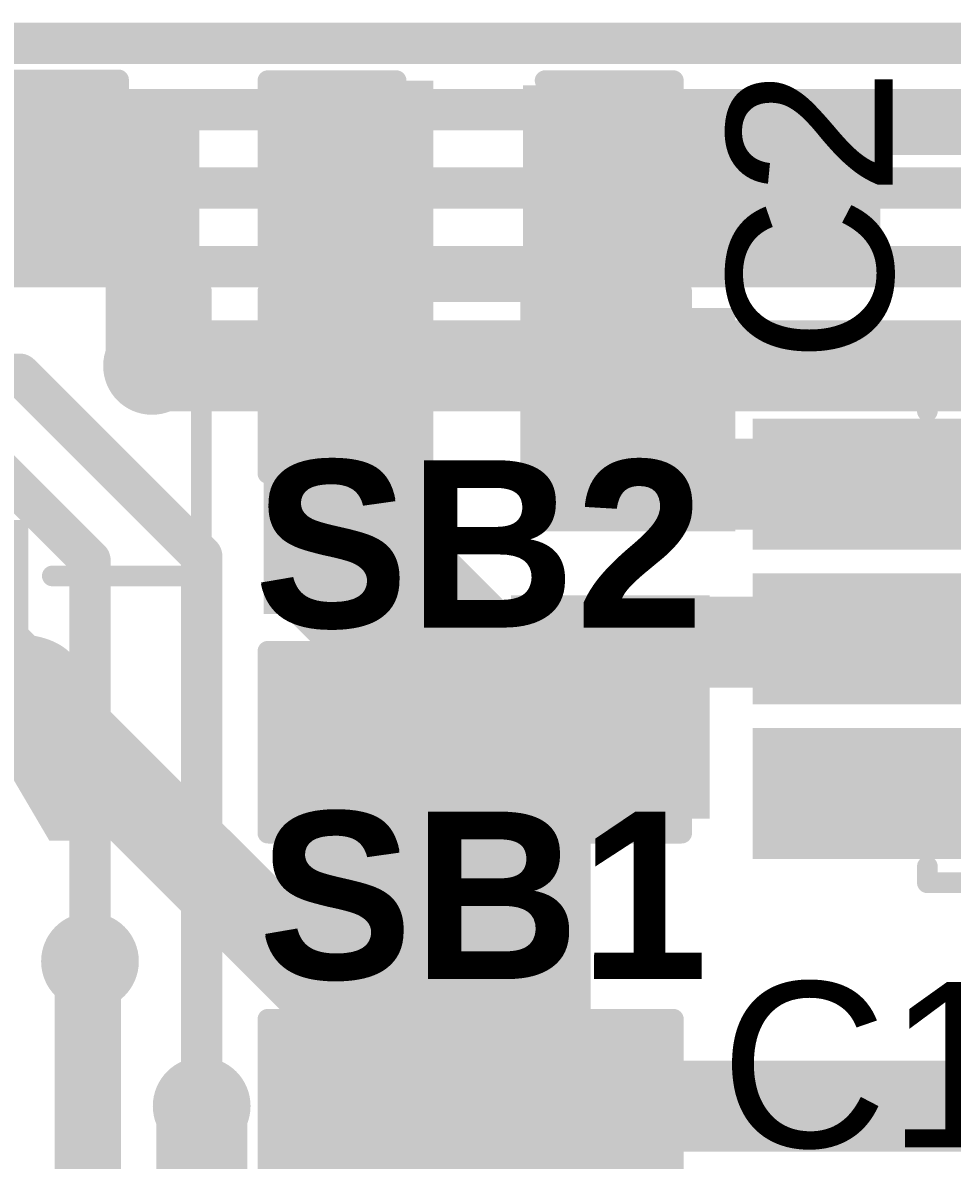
# Model space of a CAD drawing. Header units: inches. Extents: x -0.14 to 1.19, y -0.12 to 0.99.
# Drawn here: x 0.7148 to 0.9394, y 0.7139 to 0.989 of the extents above; entities that cross this region are included whole.
import ezdxf

# ---------------------------------------------------------------- set-up
doc = ezdxf.new("R2010")
doc.units = ezdxf.units.IN
doc.header["$MEASUREMENT"] = 0
for name, color, linetype in [('Board Outline', 216, 'Continuous'), ('Bottom Layer', 5, 'Continuous'), ('Top Layer', 1, 'Continuous'), ('Top Overlay', 2, 'Continuous'), ('Top Paste', 8, 'Continuous'), ('Top Solder', 216, 'Continuous'), ('Via Holes', 16, 'Continuous')]:
    doc.layers.add(name, color=color, linetype=linetype)
doc.styles.add('Arial', font='', dxfattribs={"height": 0.2})
doc.styles.add('Arial_Bold', font='', dxfattribs={"height": 0.2})
doc.styles.get('Arial').set_extended_font_data('Arial')
doc.styles.get('Arial_Bold').set_extended_font_data('Arial', bold=True)

# ---------------------------------------------------------------- blocks, each defined once
blk = doc.blocks.new('SOT_23_5_4')
at = {"layer": 'Top Layer'}
for points in [[(-0.07283, 0.04921), (-0.02953, 0.04921), (-0.02953, 0.02559), (-0.07283, 0.02559)], [(0.02953, 0.04921), (0.07283, 0.04921), (0.07283, 0.02559), (0.02953, 0.02559)], [(-0.07283, 0.01181), (-0.02953, 0.01181), (-0.02953, -0.01181), (-0.07283, -0.01181)], [(-0.07283, -0.02559), (-0.02953, -0.02559), (-0.02953, -0.04921), (-0.07283, -0.04921)], [(0.02953, -0.02559), (0.07283, -0.02559), (0.07283, -0.04921), (0.02953, -0.04921)]]:
    blk.add_hatch(color=1, dxfattribs=at).paths.add_polyline_path(points)
at = {"layer": 'Top Paste'}
for points in [[(-0.07283, 0.04921), (-0.02953, 0.04921), (-0.02953, 0.02559), (-0.07283, 0.02559)], [(0.02953, 0.04921), (0.07283, 0.04921), (0.07283, 0.02559), (0.02953, 0.02559)], [(-0.07283, 0.01181), (-0.02953, 0.01181), (-0.02953, -0.01181), (-0.07283, -0.01181)], [(-0.07283, -0.02559), (-0.02953, -0.02559), (-0.02953, -0.04921), (-0.07283, -0.04921)], [(0.02953, -0.02559), (0.07283, -0.02559), (0.07283, -0.04921), (0.02953, -0.04921)]]:
    blk.add_hatch(color=8, dxfattribs=at).paths.add_polyline_path(points)
at = {"layer": 'Top Solder'}
for points in [[(-0.07683, 0.05321), (-0.02553, 0.05321), (-0.02553, 0.02159), (-0.07683, 0.02159)], [(0.02553, 0.05321), (0.07683, 0.05321), (0.07683, 0.02159), (0.02553, 0.02159)], [(-0.07683, 0.01581), (-0.02553, 0.01581), (-0.02553, -0.01581), (-0.07683, -0.01581)], [(-0.07683, -0.02159), (-0.02553, -0.02159), (-0.02553, -0.05321), (-0.07683, -0.05321)], [(0.02553, -0.02159), (0.07683, -0.02159), (0.07683, -0.05321), (0.02553, -0.05321)]]:
    blk.add_hatch(color=216, dxfattribs=at).paths.add_polyline_path(points)
at = {"layer": 'Top Overlay'}
for points in [[(-0.03461, 0.059, 0.005, 0.005, 0), (0.03439, 0.059, 0.005, 0.005, 0)], [(-0.03461, 0.05506, 0.005, 0.005, 0), (-0.03461, 0.059, 0.005, 0.005, 0)], [(0.03439, 0.05506, 0.005, 0.005, 0), (0.03439, 0.059, 0.005, 0.005, 0)], [(-0.084, 0.042, 0.005, 0.005, 0), (-0.079, 0.037, 0.005, 0.005, 0)], [(-0.084, 0.032, 0.005, 0.005, 0), (-0.084, 0.042, 0.005, 0.005, 0)], [(-0.084, 0.032, 0.005, 0.005, 0), (-0.079, 0.037, 0.005, 0.005, 0)], [(0.03465, -0.01646, 0.005, 0.005, 0), (0.03465, 0.01732, 0.005, 0.005, 0)], [(-0.03461, -0.059, 0.005, 0.005, 0), (-0.03461, -0.05506, 0.005, 0.005, 0)], [(0.03439, -0.059, 0.005, 0.005, 0), (0.03439, -0.05506, 0.005, 0.005, 0)], [(-0.03461, -0.059, 0.005, 0.005, 0), (0.03439, -0.059, 0.005, 0.005, 0)]]:
    blk.add_lwpolyline(points, format="xyseb", dxfattribs=at)
for points in [[(-0.03586, 0.059, 0.0025, 0.0025, 1), (-0.03336, 0.059, 0.0025, 0.0025, 1)], [(-0.03586, 0.059, 0.0025, 0.0025, 1), (-0.03336, 0.059, 0.0025, 0.0025, 1)], [(0.03314, 0.059, 0.0025, 0.0025, 1), (0.03564, 0.059, 0.0025, 0.0025, 1)], [(0.03314, 0.059, 0.0025, 0.0025, 1), (0.03564, 0.059, 0.0025, 0.0025, 1)], [(-0.03586, 0.05506, 0.0025, 0.0025, 1), (-0.03336, 0.05506, 0.0025, 0.0025, 1)], [(0.03314, 0.05506, 0.0025, 0.0025, 1), (0.03564, 0.05506, 0.0025, 0.0025, 1)], [(-0.08525, 0.042, 0.0025, 0.0025, 1), (-0.08275, 0.042, 0.0025, 0.0025, 1)], [(-0.08525, 0.042, 0.0025, 0.0025, 1), (-0.08275, 0.042, 0.0025, 0.0025, 1)], [(-0.08025, 0.037, 0.0025, 0.0025, 1), (-0.07775, 0.037, 0.0025, 0.0025, 1)], [(-0.08025, 0.037, 0.0025, 0.0025, 1), (-0.07775, 0.037, 0.0025, 0.0025, 1)], [(-0.08525, 0.032, 0.0025, 0.0025, 1), (-0.08275, 0.032, 0.0025, 0.0025, 1)], [(-0.08525, 0.032, 0.0025, 0.0025, 1), (-0.08275, 0.032, 0.0025, 0.0025, 1)], [(0.0334, 0.01732, 0.0025, 0.0025, 1), (0.0359, 0.01732, 0.0025, 0.0025, 1)], [(0.0334, -0.01646, 0.0025, 0.0025, 1), (0.0359, -0.01646, 0.0025, 0.0025, 1)], [(-0.03586, -0.05506, 0.0025, 0.0025, 1), (-0.03336, -0.05506, 0.0025, 0.0025, 1)], [(0.03314, -0.05506, 0.0025, 0.0025, 1), (0.03564, -0.05506, 0.0025, 0.0025, 1)], [(-0.03586, -0.059, 0.0025, 0.0025, 1), (-0.03336, -0.059, 0.0025, 0.0025, 1)], [(-0.03586, -0.059, 0.0025, 0.0025, 1), (-0.03336, -0.059, 0.0025, 0.0025, 1)], [(0.03314, -0.059, 0.0025, 0.0025, 1), (0.03564, -0.059, 0.0025, 0.0025, 1)], [(0.03314, -0.059, 0.0025, 0.0025, 1), (0.03564, -0.059, 0.0025, 0.0025, 1)]]:
    blk.add_lwpolyline(points, format="xyseb", close=True, dxfattribs=at)
blk = doc.blocks.new('S______B______9')
at = {"layer": 'Top Layer'}
for points in [[(-0.045, -0.0175), (-0.045, 0.0175), (-0.015, 0.0175), (-0.015, -0.0175)], [(0.015, -0.0175), (0.015, 0.0175), (0.045, 0.0175), (0.045, -0.0175)]]:
    blk.add_hatch(color=1, dxfattribs=at).paths.add_polyline_path(points)
at = {"layer": 'Top Paste'}
for points in [[(-0.045, -0.0175), (-0.045, 0.0175), (-0.015, 0.0175), (-0.015, -0.0175)], [(0.015, -0.0175), (0.015, 0.0175), (0.045, 0.0175), (0.045, -0.0175)]]:
    blk.add_hatch(color=8, dxfattribs=at).paths.add_polyline_path(points)
at = {"layer": 'Top Solder'}
for points in [[(-0.049, -0.0215), (-0.049, 0.0215), (-0.011, 0.0215), (-0.011, -0.0215)], [(0.011, -0.0215), (0.011, 0.0215), (0.049, 0.0215), (0.049, -0.0215)]]:
    blk.add_hatch(color=216, dxfattribs=at).paths.add_polyline_path(points)
at = {"layer": 'Top Overlay'}
for points in [[(-0.05, 0.022, 0.005, 0.005, 0), (-0.05, -0.022, 0.005, 0.005, 0)], [(0.05, 0.022, 0.005, 0.005, 0), (-0.05, 0.022, 0.005, 0.005, 0)], [(0.05, 0.022, 0.005, 0.005, 0), (0.05, -0.022, 0.005, 0.005, 0)], [(0.05, -0.022, 0.005, 0.005, 0), (-0.05, -0.022, 0.005, 0.005, 0)]]:
    blk.add_lwpolyline(points, format="xyseb", dxfattribs=at)
for points in [[(-0.05125, 0.022, 0.0025, 0.0025, 1), (-0.04875, 0.022, 0.0025, 0.0025, 1)], [(-0.05125, 0.022, 0.0025, 0.0025, 1), (-0.04875, 0.022, 0.0025, 0.0025, 1)], [(0.04875, 0.022, 0.0025, 0.0025, 1), (0.05125, 0.022, 0.0025, 0.0025, 1)], [(0.04875, 0.022, 0.0025, 0.0025, 1), (0.05125, 0.022, 0.0025, 0.0025, 1)], [(-0.05125, -0.022, 0.0025, 0.0025, 1), (-0.04875, -0.022, 0.0025, 0.0025, 1)], [(-0.05125, -0.022, 0.0025, 0.0025, 1), (-0.04875, -0.022, 0.0025, 0.0025, 1)], [(0.04875, -0.022, 0.0025, 0.0025, 1), (0.05125, -0.022, 0.0025, 0.0025, 1)], [(0.04875, -0.022, 0.0025, 0.0025, 1), (0.05125, -0.022, 0.0025, 0.0025, 1)]]:
    blk.add_lwpolyline(points, format="xyseb", close=True, dxfattribs=at)
at = {"layer": 'Top Overlay', "style": 'Arial_Bold'}
blk.add_text('SB2', height=0.04, rotation=-180, dxfattribs=at).set_placement((0.053267, 0.058802))
blk = doc.blocks.new('S______B______10')
at = {"layer": 'Top Layer'}
for points in [[(-0.045, -0.0175), (-0.045, 0.0175), (-0.015, 0.0175), (-0.015, -0.0175)], [(0.015, -0.0175), (0.015, 0.0175), (0.045, 0.0175), (0.045, -0.0175)]]:
    blk.add_hatch(color=1, dxfattribs=at).paths.add_polyline_path(points)
at = {"layer": 'Top Paste'}
for points in [[(-0.045, -0.0175), (-0.045, 0.0175), (-0.015, 0.0175), (-0.015, -0.0175)], [(0.015, -0.0175), (0.015, 0.0175), (0.045, 0.0175), (0.045, -0.0175)]]:
    blk.add_hatch(color=8, dxfattribs=at).paths.add_polyline_path(points)
at = {"layer": 'Top Solder'}
for points in [[(-0.049, -0.0215), (-0.049, 0.0215), (-0.011, 0.0215), (-0.011, -0.0215)], [(0.011, -0.0215), (0.011, 0.0215), (0.049, 0.0215), (0.049, -0.0215)]]:
    blk.add_hatch(color=216, dxfattribs=at).paths.add_polyline_path(points)
at = {"layer": 'Top Overlay'}
for points in [[(-0.05, -0.022, 0.005, 0.005, 0), (-0.05, 0.022, 0.005, 0.005, 0)], [(-0.05, 0.022, 0.005, 0.005, 0), (0.05, 0.022, 0.005, 0.005, 0)], [(0.05, -0.022, 0.005, 0.005, 0), (0.05, 0.022, 0.005, 0.005, 0)], [(-0.05, -0.022, 0.005, 0.005, 0), (0.05, -0.022, 0.005, 0.005, 0)]]:
    blk.add_lwpolyline(points, format="xyseb", dxfattribs=at)
for points in [[(-0.05125, 0.022, 0.0025, 0.0025, 1), (-0.04875, 0.022, 0.0025, 0.0025, 1)], [(-0.05125, 0.022, 0.0025, 0.0025, 1), (-0.04875, 0.022, 0.0025, 0.0025, 1)], [(0.04875, 0.022, 0.0025, 0.0025, 1), (0.05125, 0.022, 0.0025, 0.0025, 1)], [(0.04875, 0.022, 0.0025, 0.0025, 1), (0.05125, 0.022, 0.0025, 0.0025, 1)], [(-0.05125, -0.022, 0.0025, 0.0025, 1), (-0.04875, -0.022, 0.0025, 0.0025, 1)], [(-0.05125, -0.022, 0.0025, 0.0025, 1), (-0.04875, -0.022, 0.0025, 0.0025, 1)], [(0.04875, -0.022, 0.0025, 0.0025, 1), (0.05125, -0.022, 0.0025, 0.0025, 1)], [(0.04875, -0.022, 0.0025, 0.0025, 1), (0.05125, -0.022, 0.0025, 0.0025, 1)]]:
    blk.add_lwpolyline(points, format="xyseb", close=True, dxfattribs=at)
at = {"layer": 'Top Overlay', "style": 'Arial_Bold'}
blk.add_text('SB1', height=0.04, dxfattribs=at).set_placement((-0.052278, -0.056802))
blk = doc.blocks.new('C___0603_16')
at = {"layer": 'Top Layer'}
for points in [[(-0.015, 0.0175), (-0.015, -0.0175), (-0.045, -0.0175), (-0.045, 0.0175)], [(0.045, 0.0175), (0.045, -0.0175), (0.015, -0.0175), (0.015, 0.0175)]]:
    blk.add_hatch(color=1, dxfattribs=at).paths.add_polyline_path(points)
at = {"layer": 'Top Paste'}
for points in [[(-0.015, 0.0175), (-0.015, -0.0175), (-0.045, -0.0175), (-0.045, 0.0175)], [(0.045, 0.0175), (0.045, -0.0175), (0.015, -0.0175), (0.015, 0.0175)]]:
    blk.add_hatch(color=8, dxfattribs=at).paths.add_polyline_path(points)
at = {"layer": 'Top Solder'}
for points in [[(-0.01264, 0.01986), (-0.01264, -0.01986), (-0.04736, -0.01986), (-0.04736, 0.01986)], [(0.04736, 0.01986), (0.04736, -0.01986), (0.01264, -0.01986), (0.01264, 0.01986)]]:
    blk.add_hatch(color=216, dxfattribs=at).paths.add_polyline_path(points)
at = {"layer": 'Top Overlay'}
for points in [[(-0.049, -0.021, 0.005, 0.005, 0), (-0.049, 0.021, 0.005, 0.005, 0)], [(-0.049, 0.021, 0.005, 0.005, 0), (-0.018, 0.021, 0.005, 0.005, 0)], [(0.018, 0.021, 0.005, 0.005, 0), (0.049, 0.021, 0.005, 0.005, 0)], [(0.049, -0.021, 0.005, 0.005, 0), (0.049, 0.021, 0.005, 0.005, 0)], [(-0.049, -0.021, 0.005, 0.005, 0), (-0.018, -0.021, 0.005, 0.005, 0)], [(0.018, -0.021, 0.005, 0.005, 0), (0.049, -0.021, 0.005, 0.005, 0)]]:
    blk.add_lwpolyline(points, format="xyseb", dxfattribs=at)
for points in [[(-0.05025, 0.021, 0.0025, 0.0025, 1), (-0.04775, 0.021, 0.0025, 0.0025, 1)], [(-0.05025, 0.021, 0.0025, 0.0025, 1), (-0.04775, 0.021, 0.0025, 0.0025, 1)], [(-0.01925, 0.021, 0.0025, 0.0025, 1), (-0.01675, 0.021, 0.0025, 0.0025, 1)], [(0.01675, 0.021, 0.0025, 0.0025, 1), (0.01925, 0.021, 0.0025, 0.0025, 1)], [(0.04775, 0.021, 0.0025, 0.0025, 1), (0.05025, 0.021, 0.0025, 0.0025, 1)], [(0.04775, 0.021, 0.0025, 0.0025, 1), (0.05025, 0.021, 0.0025, 0.0025, 1)], [(-0.05025, -0.021, 0.0025, 0.0025, 1), (-0.04775, -0.021, 0.0025, 0.0025, 1)], [(-0.05025, -0.021, 0.0025, 0.0025, 1), (-0.04775, -0.021, 0.0025, 0.0025, 1)], [(-0.01925, -0.021, 0.0025, 0.0025, 1), (-0.01675, -0.021, 0.0025, 0.0025, 1)], [(0.01675, -0.021, 0.0025, 0.0025, 1), (0.01925, -0.021, 0.0025, 0.0025, 1)], [(0.04775, -0.021, 0.0025, 0.0025, 1), (0.05025, -0.021, 0.0025, 0.0025, 1)], [(0.04775, -0.021, 0.0025, 0.0025, 1), (0.05025, -0.021, 0.0025, 0.0025, 1)]]:
    blk.add_lwpolyline(points, format="xyseb", close=True, dxfattribs=at)
blk = doc.blocks.new('C___0603_17')
at = {"layer": 'Top Layer'}
for points in [[(-0.015, 0.0175), (-0.015, -0.0175), (-0.045, -0.0175), (-0.045, 0.0175)], [(0.045, 0.0175), (0.045, -0.0175), (0.015, -0.0175), (0.015, 0.0175)]]:
    blk.add_hatch(color=1, dxfattribs=at).paths.add_polyline_path(points)
at = {"layer": 'Top Paste'}
for points in [[(-0.015, 0.0175), (-0.015, -0.0175), (-0.045, -0.0175), (-0.045, 0.0175)], [(0.045, 0.0175), (0.045, -0.0175), (0.015, -0.0175), (0.015, 0.0175)]]:
    blk.add_hatch(color=8, dxfattribs=at).paths.add_polyline_path(points)
at = {"layer": 'Top Solder'}
for points in [[(-0.01264, 0.01986), (-0.01264, -0.01986), (-0.04736, -0.01986), (-0.04736, 0.01986)], [(0.04736, 0.01986), (0.04736, -0.01986), (0.01264, -0.01986), (0.01264, 0.01986)]]:
    blk.add_hatch(color=216, dxfattribs=at).paths.add_polyline_path(points)
at = {"layer": 'Top Overlay'}
for points in [[(-0.049, -0.021, 0.005, 0.005, 0), (-0.049, 0.021, 0.005, 0.005, 0)], [(-0.049, 0.021, 0.005, 0.005, 0), (-0.018, 0.021, 0.005, 0.005, 0)], [(0.018, 0.021, 0.005, 0.005, 0), (0.049, 0.021, 0.005, 0.005, 0)], [(0.049, -0.021, 0.005, 0.005, 0), (0.049, 0.021, 0.005, 0.005, 0)], [(-0.049, -0.021, 0.005, 0.005, 0), (-0.018, -0.021, 0.005, 0.005, 0)], [(0.018, -0.021, 0.005, 0.005, 0), (0.049, -0.021, 0.005, 0.005, 0)]]:
    blk.add_lwpolyline(points, format="xyseb", dxfattribs=at)
for points in [[(-0.05025, 0.021, 0.0025, 0.0025, 1), (-0.04775, 0.021, 0.0025, 0.0025, 1)], [(-0.05025, 0.021, 0.0025, 0.0025, 1), (-0.04775, 0.021, 0.0025, 0.0025, 1)], [(-0.01925, 0.021, 0.0025, 0.0025, 1), (-0.01675, 0.021, 0.0025, 0.0025, 1)], [(0.01675, 0.021, 0.0025, 0.0025, 1), (0.01925, 0.021, 0.0025, 0.0025, 1)], [(0.04775, 0.021, 0.0025, 0.0025, 1), (0.05025, 0.021, 0.0025, 0.0025, 1)], [(0.04775, 0.021, 0.0025, 0.0025, 1), (0.05025, 0.021, 0.0025, 0.0025, 1)], [(-0.05025, -0.021, 0.0025, 0.0025, 1), (-0.04775, -0.021, 0.0025, 0.0025, 1)], [(-0.05025, -0.021, 0.0025, 0.0025, 1), (-0.04775, -0.021, 0.0025, 0.0025, 1)], [(-0.01925, -0.021, 0.0025, 0.0025, 1), (-0.01675, -0.021, 0.0025, 0.0025, 1)], [(0.01675, -0.021, 0.0025, 0.0025, 1), (0.01925, -0.021, 0.0025, 0.0025, 1)], [(0.04775, -0.021, 0.0025, 0.0025, 1), (0.05025, -0.021, 0.0025, 0.0025, 1)], [(0.04775, -0.021, 0.0025, 0.0025, 1), (0.05025, -0.021, 0.0025, 0.0025, 1)]]:
    blk.add_lwpolyline(points, format="xyseb", close=True, dxfattribs=at)
blk = doc.blocks.new('FH34SRJ_12S_0_5SH_50___19')
at = {"layer": 'Top Layer'}
for points in [[(-0.11417, 0.06496), (-0.10236, 0.06496), (-0.10236, 0.03346), (-0.11417, 0.03346)], [(-0.09449, 0.06496), (-0.08268, 0.06496), (-0.08268, 0.03346), (-0.09449, 0.03346)], [(-0.0748, 0.06496), (-0.06299, 0.06496), (-0.06299, 0.03346), (-0.0748, 0.03346)], [(-0.05512, 0.06496), (-0.04331, 0.06496), (-0.04331, 0.03346), (-0.05512, 0.03346)], [(-0.03543, 0.06496), (-0.02362, 0.06496), (-0.02362, 0.03346), (-0.03543, 0.03346)], [(-0.01575, 0.06496), (-0.00394, 0.06496), (-0.00394, 0.03346), (-0.01575, 0.03346)], [(0.00394, 0.06496), (0.01575, 0.06496), (0.01575, 0.03346), (0.00394, 0.03346)], [(0.02362, 0.06496), (0.03543, 0.06496), (0.03543, 0.03346), (0.02362, 0.03346)], [(0.04331, 0.06496), (0.05512, 0.06496), (0.05512, 0.03346), (0.04331, 0.03346)], [(0.06299, 0.06496), (0.0748, 0.06496), (0.0748, 0.03346), (0.06299, 0.03346)], [(0.08268, 0.06496), (0.09449, 0.06496), (0.09449, 0.03346), (0.08268, 0.03346)], [(0.10236, 0.06496), (0.11417, 0.06496), (0.11417, 0.03346), (0.10236, 0.03346)], [(-0.15552, -0.03346), (-0.13977, -0.03346), (-0.13977, -0.06496), (-0.15552, -0.06496)], [(0.13977, -0.03346), (0.15552, -0.03346), (0.15552, -0.06496), (0.13977, -0.06496)]]:
    blk.add_hatch(color=1, dxfattribs=at).paths.add_polyline_path(points)
at = {"layer": 'Top Paste'}
for points in [[(-0.11417, 0.06496), (-0.10236, 0.06496), (-0.10236, 0.03346), (-0.11417, 0.03346)], [(-0.09449, 0.06496), (-0.08268, 0.06496), (-0.08268, 0.03346), (-0.09449, 0.03346)], [(-0.0748, 0.06496), (-0.06299, 0.06496), (-0.06299, 0.03346), (-0.0748, 0.03346)], [(-0.05512, 0.06496), (-0.04331, 0.06496), (-0.04331, 0.03346), (-0.05512, 0.03346)], [(-0.03543, 0.06496), (-0.02362, 0.06496), (-0.02362, 0.03346), (-0.03543, 0.03346)], [(-0.01575, 0.06496), (-0.00394, 0.06496), (-0.00394, 0.03346), (-0.01575, 0.03346)], [(0.00394, 0.06496), (0.01575, 0.06496), (0.01575, 0.03346), (0.00394, 0.03346)], [(0.02362, 0.06496), (0.03543, 0.06496), (0.03543, 0.03346), (0.02362, 0.03346)], [(0.04331, 0.06496), (0.05512, 0.06496), (0.05512, 0.03346), (0.04331, 0.03346)], [(0.06299, 0.06496), (0.0748, 0.06496), (0.0748, 0.03346), (0.06299, 0.03346)], [(0.08268, 0.06496), (0.09449, 0.06496), (0.09449, 0.03346), (0.08268, 0.03346)], [(0.10236, 0.06496), (0.11417, 0.06496), (0.11417, 0.03346), (0.10236, 0.03346)], [(-0.15552, -0.03346), (-0.13977, -0.03346), (-0.13977, -0.06496), (-0.15552, -0.06496)], [(0.13977, -0.03346), (0.15552, -0.03346), (0.15552, -0.06496), (0.13977, -0.06496)]]:
    blk.add_hatch(color=8, dxfattribs=at).paths.add_polyline_path(points)
at = {"layer": 'Top Solder'}
for points in [[(-0.11817, 0.06896), (-0.09836, 0.06896), (-0.09836, 0.02946), (-0.11817, 0.02946)], [(-0.09849, 0.06896), (-0.07868, 0.06896), (-0.07868, 0.02946), (-0.09849, 0.02946)], [(-0.0788, 0.06896), (-0.05899, 0.06896), (-0.05899, 0.02946), (-0.0788, 0.02946)], [(-0.05912, 0.06896), (-0.03931, 0.06896), (-0.03931, 0.02946), (-0.05912, 0.02946)], [(-0.03943, 0.06896), (-0.01962, 0.06896), (-0.01962, 0.02946), (-0.03943, 0.02946)], [(-0.01975, 0.06896), (0.00006, 0.06896), (0.00006, 0.02946), (-0.01975, 0.02946)], [(-0.00006, 0.06896), (0.01975, 0.06896), (0.01975, 0.02946), (-0.00006, 0.02946)], [(0.01962, 0.06896), (0.03943, 0.06896), (0.03943, 0.02946), (0.01962, 0.02946)], [(0.03931, 0.06896), (0.05912, 0.06896), (0.05912, 0.02946), (0.03931, 0.02946)], [(0.05899, 0.06896), (0.0788, 0.06896), (0.0788, 0.02946), (0.05899, 0.02946)], [(0.07868, 0.06896), (0.09849, 0.06896), (0.09849, 0.02946), (0.07868, 0.02946)], [(0.09836, 0.06896), (0.11817, 0.06896), (0.11817, 0.02946), (0.09836, 0.02946)], [(-0.15952, -0.02946), (-0.13577, -0.02946), (-0.13577, -0.06896), (-0.15952, -0.06896)], [(0.13577, -0.02946), (0.15952, -0.02946), (0.15952, -0.06896), (0.13577, -0.06896)]]:
    blk.add_hatch(color=216, dxfattribs=at).paths.add_polyline_path(points)
at = {"layer": 'Top Overlay'}
for points in [[(0.128, 0.064, 0.00787, 0.00787, 0), (0.122, 0.058, 0.00787, 0.00787, 0)], [(0.128, 0.064, 0.00787, 0.00787, 0), (0.128, 0.052, 0.00787, 0.00787, 0)], [(0.128, 0.052, 0.00787, 0.00787, 0), (0.122, 0.058, 0.00787, 0.00787, 0)], [(-0.16, 0.043, 0.005, 0.005, 0), (-0.16, -0.026, 0.005, 0.005, 0)], [(-0.124, 0.043, 0.005, 0.005, 0), (-0.16, 0.043, 0.005, 0.005, 0)], [(0.16, 0.043, 0.005, 0.005, 0), (0.124, 0.043, 0.005, 0.005, 0)], [(0.16, 0.043, 0.005, 0.005, 0), (0.16, -0.026, 0.005, 0.005, 0)], [(-0.14, -0.071, 0.005, 0.005, 0), (-0.14, -0.07698, 0.005, 0.005, 0)], [(0.14, -0.071, 0.005, 0.005, 0), (0.14, -0.077, 0.005, 0.005, 0)], [(0.13998, -0.07698, 0.005, 0.005, 0), (-0.14, -0.07698, 0.005, 0.005, 0)]]:
    blk.add_lwpolyline(points, format="xyseb", dxfattribs=at)
for points in [[(0.12603, 0.064, 0.00394, 0.00394, 1), (0.12997, 0.064, 0.00394, 0.00394, 1)], [(0.12603, 0.064, 0.00394, 0.00394, 1), (0.12997, 0.064, 0.00394, 0.00394, 1)], [(0.12003, 0.058, 0.00394, 0.00394, 1), (0.12397, 0.058, 0.00394, 0.00394, 1)], [(0.12003, 0.058, 0.00394, 0.00394, 1), (0.12397, 0.058, 0.00394, 0.00394, 1)], [(0.12603, 0.052, 0.00394, 0.00394, 1), (0.12997, 0.052, 0.00394, 0.00394, 1)], [(0.12603, 0.052, 0.00394, 0.00394, 1), (0.12997, 0.052, 0.00394, 0.00394, 1)], [(-0.16125, 0.043, 0.0025, 0.0025, 1), (-0.15875, 0.043, 0.0025, 0.0025, 1)], [(-0.16125, 0.043, 0.0025, 0.0025, 1), (-0.15875, 0.043, 0.0025, 0.0025, 1)], [(-0.12525, 0.043, 0.0025, 0.0025, 1), (-0.12275, 0.043, 0.0025, 0.0025, 1)], [(0.12275, 0.043, 0.0025, 0.0025, 1), (0.12525, 0.043, 0.0025, 0.0025, 1)], [(0.15875, 0.043, 0.0025, 0.0025, 1), (0.16125, 0.043, 0.0025, 0.0025, 1)], [(0.15875, 0.043, 0.0025, 0.0025, 1), (0.16125, 0.043, 0.0025, 0.0025, 1)], [(-0.16125, -0.026, 0.0025, 0.0025, 1), (-0.15875, -0.026, 0.0025, 0.0025, 1)], [(0.15875, -0.026, 0.0025, 0.0025, 1), (0.16125, -0.026, 0.0025, 0.0025, 1)], [(-0.14125, -0.071, 0.0025, 0.0025, 1), (-0.13875, -0.071, 0.0025, 0.0025, 1)], [(0.13875, -0.071, 0.0025, 0.0025, 1), (0.14125, -0.071, 0.0025, 0.0025, 1)], [(-0.14125, -0.07698, 0.0025, 0.0025, 1), (-0.13875, -0.07698, 0.0025, 0.0025, 1)], [(-0.14125, -0.07698, 0.0025, 0.0025, 1), (-0.13875, -0.07698, 0.0025, 0.0025, 1)], [(0.13873, -0.07698, 0.0025, 0.0025, 1), (0.14123, -0.07698, 0.0025, 0.0025, 1)], [(0.13875, -0.077, 0.0025, 0.0025, 1), (0.14125, -0.077, 0.0025, 0.0025, 1)]]:
    blk.add_lwpolyline(points, format="xyseb", close=True, dxfattribs=at)
at = {"layer": 'Top Overlay', "style": 'Arial'}
blk.add_text('1', height=0.03, dxfattribs=at).set_placement((0.108, -0.008))

msp = doc.modelspace()

# ---------------------------------------------------------------- hatches: boundary and pattern name
at = {"layer": 'Bottom Layer'}
h = msp.add_hatch(color=5, dxfattribs=at)
edge = h.paths.add_edge_path()
edge.add_arc((0.746, 0.906), 0.01181, 0, 360)
h = msp.add_hatch(color=5, dxfattribs=at)
edge = h.paths.add_edge_path()
edge.add_arc((0.793, 0.859), 0.01181, 0, 360)
h = msp.add_hatch(color=5, dxfattribs=at)
edge = h.paths.add_edge_path()
edge.add_arc((0.731, 0.762), 0.01181, 0, 360)
h = msp.add_hatch(color=5, dxfattribs=at)
edge = h.paths.add_edge_path()
edge.add_arc((0.758, 0.727), 0.01181, 0, 360)
at = {"layer": 'Top Layer'}
for points in [[(0.773, 0.846), (0.814, 0.846), (0.814, 0.975), (0.773, 0.975)], [(0.44077, 0.926), (0.75677, 0.926), (0.75677, 0.972), (0.44077, 0.972)], [(0.838, 0.933), (0.922, 0.933), (0.922, 0.972), (0.838, 0.972)], [(0.838, 0.957), (1.09, 0.957), (1.09, 0.972), (0.838, 0.972)], [(0.839, 0.866), (0.887, 0.866), (0.887, 0.92), (0.839, 0.92)], [(0.83275, 0.7965), (0.88075, 0.7965), (0.88075, 0.8505), (0.83275, 0.8505)], [(0.778, 0.678), (0.812, 0.678), (0.812, 0.839), (0.778, 0.839)]]:
    msp.add_hatch(color=1, dxfattribs=at).paths.add_polyline_path(points)
h = msp.add_hatch(color=1, dxfattribs=at)
edge = h.paths.add_edge_path()
edge.add_arc((0.746, 0.906), 0.01181, 0, 360)
h = msp.add_hatch(color=1, dxfattribs=at)
edge = h.paths.add_edge_path()
edge.add_arc((0.793, 0.859), 0.01181, 0, 360)
h = msp.add_hatch(color=1, dxfattribs=at)
edge = h.paths.add_edge_path()
edge.add_arc((0.731, 0.762), 0.01181, 0, 360)
h = msp.add_hatch(color=1, dxfattribs=at)
edge = h.paths.add_edge_path()
edge.add_arc((0.758, 0.727), 0.01181, 0, 360)
at = {"layer": 'Via Holes'}
h = msp.add_hatch(color=7, dxfattribs=at)
edge = h.paths.add_edge_path()
edge.add_arc((0.746, 0.906), 0.00591, 0, 360)
h = msp.add_hatch(color=7, dxfattribs=at)
edge = h.paths.add_edge_path()
edge.add_arc((0.793, 0.859), 0.00591, 0, 360)
h = msp.add_hatch(color=7, dxfattribs=at)
edge = h.paths.add_edge_path()
edge.add_arc((0.731, 0.762), 0.00591, 0, 360)
h = msp.add_hatch(color=7, dxfattribs=at)
edge = h.paths.add_edge_path()
edge.add_arc((0.758, 0.727), 0.00591, 0, 360)

# ---------------------------------------------------------------- linework, layer by layer
at = {"layer": 'Board Outline'}
msp.add_lwpolyline([(0, 0.984, 0.01, 0.01, 0), (1.1811, 0.984, 0.01, 0.01, 0)], format="xyseb", dxfattribs=at)
at = {"layer": 'Bottom Layer'}
for points in [[(0.334, 0.968, 0.01, 0.01, 0), (1.107, 0.968, 0.01, 0.01, 0)], [(0.355, 0.949, 0.01, 0.01, 0), (1.097, 0.949, 0.01, 0.01, 0)], [(0.373, 0.93, 0.01, 0.01, 0), (1.085, 0.93, 0.01, 0.01, 0)], [(0.746, 0.906, 0.022, 0.022, 0), (1.048, 0.906, 0.022, 0.022, 0)], [(0.63881, 0.904, 0.022, 0.022, 0), (0.79, 0.75281, 0.022, 0.022, 0)], [(0.793, 0.859, 0.04, 0.04, 0), (0.832, 0.82, 0.04, 0.04, 0)], [(0.832, 0.564, 0.04, 0.04, 0), (0.832, 0.82, 0.04, 0.04, 0)], [(0.7305, 0.7615, 0.016, 0.016, 0), (0.731, 0.762, 0.016, 0.016, 0)], [(0.7305, 0.36031, 0.016, 0.016, 0), (0.7305, 0.7615, 0.016, 0.016, 0)], [(0.79, 0.635, 0.022, 0.022, 0), (0.79, 0.75281, 0.022, 0.022, 0)], [(0.758, 0.376, 0.022, 0.022, 0), (0.758, 0.727, 0.022, 0.022, 0)]]:
    msp.add_lwpolyline(points, format="xyseb", dxfattribs=at)
for points in [[(0.7405, 0.906, 0.011, 0.011, 1), (0.7515, 0.906, 0.011, 0.011, 1)], [(0.783, 0.859, 0.02, 0.02, 1), (0.803, 0.859, 0.02, 0.02, 1)], [(0.822, 0.82, 0.02, 0.02, 1), (0.842, 0.82, 0.02, 0.02, 1)], [(0.822, 0.82, 0.02, 0.02, 1), (0.842, 0.82, 0.02, 0.02, 1)], [(0.7265, 0.7615, 0.008, 0.008, 1), (0.7345, 0.7615, 0.008, 0.008, 1)], [(0.7265, 0.7615, 0.008, 0.008, 1), (0.7345, 0.7615, 0.008, 0.008, 1)], [(0.727, 0.762, 0.008, 0.008, 1), (0.735, 0.762, 0.008, 0.008, 1)], [(0.7845, 0.75281, 0.011, 0.011, 1), (0.7955, 0.75281, 0.011, 0.011, 1)], [(0.7845, 0.75281, 0.011, 0.011, 1), (0.7955, 0.75281, 0.011, 0.011, 1)], [(0.7525, 0.727, 0.011, 0.011, 1), (0.7635, 0.727, 0.011, 0.011, 1)]]:
    msp.add_lwpolyline(points, format="xyseb", close=True, dxfattribs=at)
at = {"layer": 'Top Layer'}
for points in [[(0.74554, 0.94743, 0.022, 0.022, 0), (0.74577, 0.9472, 0.022, 0.022, 0)], [(0.74577, 0.90623, 0.022, 0.022, 0), (0.74577, 0.9472, 0.022, 0.022, 0)], [(0.74577, 0.90623, 0.022, 0.022, 0), (0.746, 0.906, 0.022, 0.022, 0)], [(0.854, 0.8995, 0.022, 0.022, 0), (0.854, 0.902, 0.022, 0.022, 0)], [(0.614, 0.904, 0.01, 0.01, 0), (0.714, 0.904, 0.01, 0.01, 0)], [(0.714, 0.904, 0.01, 0.01, 0), (0.758, 0.86, 0.01, 0.01, 0)], [(0.854, 0.8995, 0.022, 0.022, 0), (0.858, 0.8955, 0.022, 0.022, 0)], [(0.858, 0.8955, 0.022, 0.022, 0), (0.8605, 0.8955, 0.022, 0.022, 0)], [(0.858, 0.8955, 0.022, 0.022, 0), (0.8605, 0.8955, 0.022, 0.022, 0)], [(0.8605, 0.8955, 0.022, 0.022, 0), (0.8786, 0.8774, 0.022, 0.022, 0)], [(0.705, 0.885, 0.01, 0.01, 0), (0.731, 0.859, 0.01, 0.01, 0)], [(0.8786, 0.8774, 0.022, 0.022, 0), (0.91682, 0.8774, 0.022, 0.022, 0)], [(0.731, 0.762, 0.01, 0.01, 0), (0.731, 0.859, 0.01, 0.01, 0)], [(0.758, 0.727, 0.01, 0.01, 0), (0.758, 0.86, 0.01, 0.01, 0)], [(0.854, 0.8175, 0.022, 0.022, 0), (0.87569, 0.83919, 0.022, 0.022, 0)], [(0.87569, 0.83919, 0.022, 0.022, 0), (0.91601, 0.83919, 0.022, 0.022, 0)], [(0.91601, 0.83919, 0.022, 0.022, 0), (0.91682, 0.84, 0.022, 0.022, 0)], [(0.854, 0.815, 0.022, 0.022, 0), (0.854, 0.8175, 0.022, 0.022, 0)], [(0.91682, 0.8026, 0.022, 0.022, 0), (0.95511, 0.8026, 0.022, 0.022, 0)], [(0.853, 0.727, 0.022, 0.022, 0), (1.002, 0.727, 0.022, 0.022, 0)]]:
    msp.add_lwpolyline(points, format="xyseb", dxfattribs=at)
for points in [[(0.74004, 0.94743, 0.011, 0.011, 1), (0.75104, 0.94743, 0.011, 0.011, 1)], [(0.74027, 0.9472, 0.011, 0.011, 1), (0.75127, 0.9472, 0.011, 0.011, 1)], [(0.74027, 0.9472, 0.011, 0.011, 1), (0.75127, 0.9472, 0.011, 0.011, 1)], [(0.74027, 0.90623, 0.011, 0.011, 1), (0.75127, 0.90623, 0.011, 0.011, 1)], [(0.74027, 0.90623, 0.011, 0.011, 1), (0.75127, 0.90623, 0.011, 0.011, 1)], [(0.7405, 0.906, 0.011, 0.011, 1), (0.7515, 0.906, 0.011, 0.011, 1)], [(0.8485, 0.902, 0.011, 0.011, 1), (0.8595, 0.902, 0.011, 0.011, 1)], [(0.7115, 0.904, 0.005, 0.005, 1), (0.7165, 0.904, 0.005, 0.005, 1)], [(0.7115, 0.904, 0.005, 0.005, 1), (0.7165, 0.904, 0.005, 0.005, 1)], [(0.8485, 0.8995, 0.011, 0.011, 1), (0.8595, 0.8995, 0.011, 0.011, 1)], [(0.8485, 0.8995, 0.011, 0.011, 1), (0.8595, 0.8995, 0.011, 0.011, 1)], [(0.8525, 0.8955, 0.011, 0.011, 1), (0.8635, 0.8955, 0.011, 0.011, 1)], [(0.8525, 0.8955, 0.011, 0.011, 1), (0.8635, 0.8955, 0.011, 0.011, 1)], [(0.8525, 0.8955, 0.011, 0.011, 1), (0.8635, 0.8955, 0.011, 0.011, 1)], [(0.855, 0.8955, 0.011, 0.011, 1), (0.866, 0.8955, 0.011, 0.011, 1)], [(0.855, 0.8955, 0.011, 0.011, 1), (0.866, 0.8955, 0.011, 0.011, 1)], [(0.855, 0.8955, 0.011, 0.011, 1), (0.866, 0.8955, 0.011, 0.011, 1)], [(0.8731, 0.8774, 0.011, 0.011, 1), (0.8841, 0.8774, 0.011, 0.011, 1)], [(0.8731, 0.8774, 0.011, 0.011, 1), (0.8841, 0.8774, 0.011, 0.011, 1)], [(0.91132, 0.8774, 0.011, 0.011, 1), (0.92232, 0.8774, 0.011, 0.011, 1)], [(0.7285, 0.859, 0.005, 0.005, 1), (0.7335, 0.859, 0.005, 0.005, 1)], [(0.7285, 0.859, 0.005, 0.005, 1), (0.7335, 0.859, 0.005, 0.005, 1)], [(0.7555, 0.86, 0.005, 0.005, 1), (0.7605, 0.86, 0.005, 0.005, 1)], [(0.7555, 0.86, 0.005, 0.005, 1), (0.7605, 0.86, 0.005, 0.005, 1)], [(0.87019, 0.83919, 0.011, 0.011, 1), (0.88119, 0.83919, 0.011, 0.011, 1)], [(0.87019, 0.83919, 0.011, 0.011, 1), (0.88119, 0.83919, 0.011, 0.011, 1)], [(0.91051, 0.83919, 0.011, 0.011, 1), (0.92151, 0.83919, 0.011, 0.011, 1)], [(0.91051, 0.83919, 0.011, 0.011, 1), (0.92151, 0.83919, 0.011, 0.011, 1)], [(0.91132, 0.84, 0.011, 0.011, 1), (0.92232, 0.84, 0.011, 0.011, 1)], [(0.8485, 0.8175, 0.011, 0.011, 1), (0.8595, 0.8175, 0.011, 0.011, 1)], [(0.8485, 0.8175, 0.011, 0.011, 1), (0.8595, 0.8175, 0.011, 0.011, 1)], [(0.8485, 0.815, 0.011, 0.011, 1), (0.8595, 0.815, 0.011, 0.011, 1)], [(0.91132, 0.8026, 0.011, 0.011, 1), (0.92232, 0.8026, 0.011, 0.011, 1)], [(0.7285, 0.762, 0.005, 0.005, 1), (0.7335, 0.762, 0.005, 0.005, 1)], [(0.8475, 0.727, 0.011, 0.011, 1), (0.8585, 0.727, 0.011, 0.011, 1)], [(0.7555, 0.727, 0.005, 0.005, 1), (0.7605, 0.727, 0.005, 0.005, 1)]]:
    msp.add_lwpolyline(points, format="xyseb", close=True, dxfattribs=at)

# ---------------------------------------------------------------- block references
at = {"rotation": 180}
for name, p in [('FH34SRJ_12S_0_5SH_50___19', (0.5979, 0.89821)), ('S______B______9', (0.824, 0.902))]:
    msp.add_blockref(name, p, dxfattribs=at)
for name, p in [('C___0603_16', (0.823, 0.954)), ('SOT_23_5_4', (0.968, 0.84)), ('S______B______10', (0.824, 0.815)), ('C___0603_17', (0.823, 0.727))]:
    msp.add_blockref(name, p)

# ---------------------------------------------------------------- texts
at = {"layer": 'Top Overlay', "style": 'Arial'}
msp.add_text('C2', height=0.04, rotation=90, dxfattribs=at).set_placement((0.92499, 0.90668))
at = {"layer": 'Top Overlay'}
for s, height, style, p in [('SB2', 0.04, 'Arial_Bold', (0.77073, 0.84272)), ('SENSOR', 0.05, 'Arial_Bold', (0.439, 0.79117)), ('SB1', 0.04, 'Arial_Bold', (0.77172, 0.75772)), ('C1', 0.04, 'Arial', (0.88334, 0.71701))]:
    msp.add_text(s, height=height, dxfattribs=dict(at, style=style)).set_placement(p)

doc.saveas('drawing.dxf')
